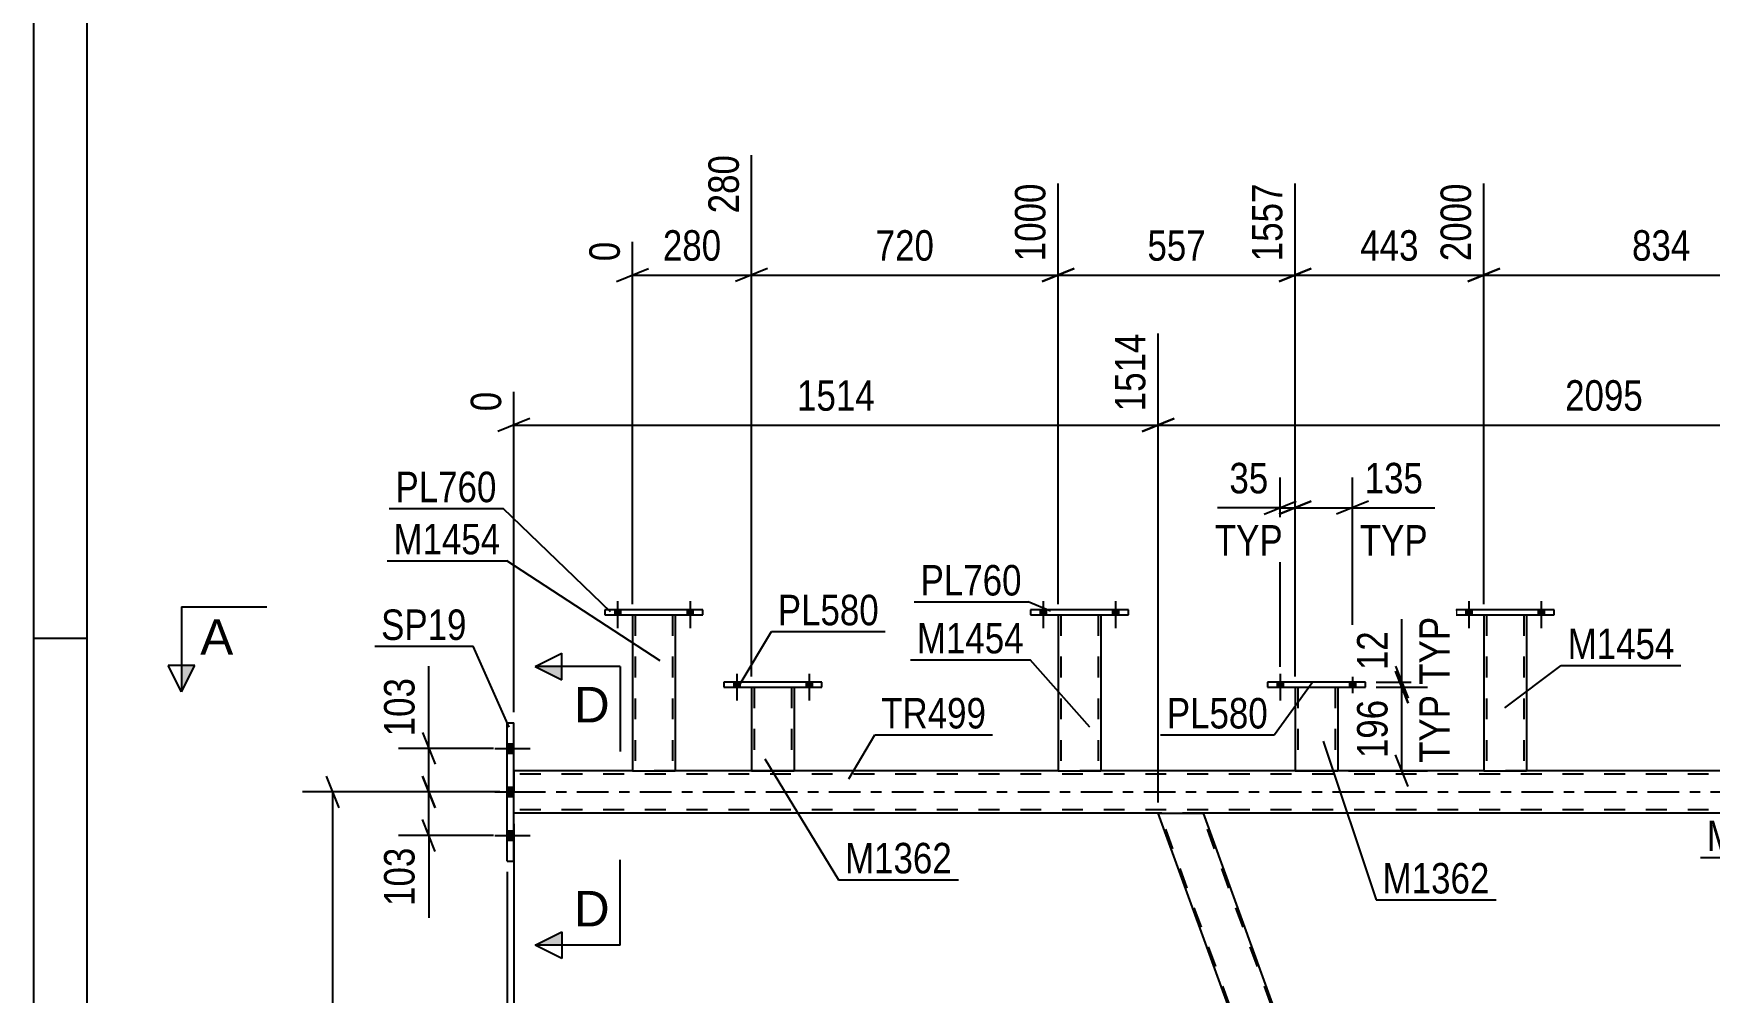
# Model space of a CAD drawing. Header units: millimetres. Extents: x -45 to 796, y -433 to 161.
# Drawn here: x -45.1 to 112.4, y -18.8 to 71.3 of the extents above; entities that cross this region are included whole.
import ezdxf

# ---------------------------------------------------------------- set-up
doc = ezdxf.new("R2010")
doc.units = ezdxf.units.MM
doc.linetypes.add('DXK_LINE_DOT2', pattern=[3.9198, 1.9599, -1.9599])
doc.linetypes.add('DXK_LINE_DOT3', pattern=[5.9187, 2.979, -0.9799, 0.9799, -0.9799])
doc.styles.add('Arial', font='arial.ttf', dxfattribs={"height": 0.2})
doc.styles.add('Arial Narrow', font='ARIALN.TTF', dxfattribs={"height": 0.2})

# ---------------------------------------------------------------- blocks, each defined once
blk = doc.blocks.new('Unknown-814760973-1133')
at = {"color": 5, "linetype": 'Continuous'}
for p, q in [((-45.15, 161.43), (-45.15, -432.57)), ((-40.15, 156.43), (-40.15, -427.57)), ((-40.15, 14.43), (-45.15, 14.43))]:
    blk.add_line(p, q, dxfattribs=at)
blk = doc.blocks.new('Part-814760973-3754 - 3734')
at = {"color": 2, "linetype": 'Continuous'}
for p, q in [((48.55, 17.12), (48.55, 16.64)), ((57.75, 17.12), (48.55, 17.12)), ((48.55, 16.64), (57.75, 16.64)), ((57.75, 16.64), (57.75, 17.12))]:
    blk.add_line(p, q, dxfattribs=at)
blk = doc.blocks.new('Part-814760973-3885 - 3734')
at = {"color": 2, "linetype": 'Continuous'}
for p, q in [((70.82, 10.32), (70.82, 9.84)), ((80.02, 10.32), (70.82, 10.32)), ((70.82, 9.84), (80.02, 9.84)), ((80.02, 9.84), (80.02, 10.32))]:
    blk.add_line(p, q, dxfattribs=at)
blk = doc.blocks.new('Part-814760973-3784 - 3734')
at = {"color": 2, "linetype": 'Continuous'}
for p, q in [((51.15, 16.64), (51.15, 2)), ((55.15, 16.64), (55.15, 2)), ((51.15, 2), (55.15, 2))]:
    blk.add_line(p, q, dxfattribs=at)
at = {"color": 7, "linetype": 'DXK_LINE_DOT2'}
for p, q in [((51.15, 16.64), (55.15, 16.64)), ((51.39, 16.64), (51.39, 2)), ((54.91, 16.64), (54.91, 2)), ((54.85, 2), (54.89, 2)), ((54.85, 2), (54.89, 2)), ((54.89, 2), (54.91, 2)), ((54.89, 2), (54.91, 2))]:
    blk.add_line(p, q, dxfattribs=at)
blk = doc.blocks.new('Bolt-814760973-3864 - 3734')
at = {"linetype": 'Continuous'}
for points in [[(89.47, 16.64), (90.03, 16.64), (90.03, 17.12), (89.47, 17.12)], [(89.47, 16.64), (90.03, 16.64), (90.03, 17.12), (89.47, 17.12)], [(96.27, 16.64), (96.83, 16.64), (96.83, 17.12), (96.27, 17.12)], [(96.27, 16.64), (96.83, 16.64), (96.83, 17.12), (96.27, 17.12)]]:
    blk.add_hatch(color=1, dxfattribs=at).paths.add_polyline_path(points)
at = {"color": 1, "linetype": 'Continuous'}
for p, q in [((89.75, 17.92), (89.75, 15.4)), ((89.75, 17.92), (89.75, 15.4)), ((96.55, 17.92), (96.55, 15.4)), ((96.55, 17.92), (96.55, 15.4)), ((89.47, 17.12), (89.47, 16.64)), ((89.47, 17.12), (89.47, 16.64)), ((90.03, 17.12), (90.03, 16.64)), ((90.03, 17.12), (90.03, 16.64)), ((96.27, 17.12), (96.27, 16.64)), ((96.27, 17.12), (96.27, 16.64)), ((96.83, 17.12), (96.83, 16.64)), ((96.83, 17.12), (96.83, 16.64))]:
    blk.add_line(p, q, dxfattribs=at)
blk = doc.blocks.new('Part-814760973-3880 - 3734')
at = {"color": 2, "linetype": 'Continuous'}
for p, q in [((91.15, 16.64), (91.15, 2)), ((95.15, 16.64), (95.15, 2)), ((91.15, 2), (95.15, 2))]:
    blk.add_line(p, q, dxfattribs=at)
at = {"color": 7, "linetype": 'DXK_LINE_DOT2'}
for p, q in [((91.15, 16.64), (95.15, 16.64)), ((91.39, 16.64), (91.39, 2)), ((94.91, 16.64), (94.91, 2)), ((94.85, 2), (94.89, 2)), ((94.85, 2), (94.89, 2)), ((94.89, 2), (94.91, 2)), ((94.89, 2), (94.91, 2))]:
    blk.add_line(p, q, dxfattribs=at)
blk = doc.blocks.new('Bolt-814760973-3865 - 3734')
at = {"linetype": 'Continuous'}
for points in [[(9.47, 16.64), (10.03, 16.64), (10.03, 17.12), (9.47, 17.12)], [(9.47, 16.64), (10.03, 16.64), (10.03, 17.12), (9.47, 17.12)], [(16.27, 16.64), (16.83, 16.64), (16.83, 17.12), (16.27, 17.12)], [(16.27, 16.64), (16.83, 16.64), (16.83, 17.12), (16.27, 17.12)]]:
    blk.add_hatch(color=1, dxfattribs=at).paths.add_polyline_path(points)
at = {"color": 1, "linetype": 'Continuous'}
for p, q in [((9.75, 17.92), (9.75, 15.4)), ((9.75, 17.92), (9.75, 15.4)), ((16.55, 17.92), (16.55, 15.4)), ((16.55, 17.92), (16.55, 15.4)), ((9.47, 17.12), (9.47, 16.64)), ((9.47, 17.12), (9.47, 16.64)), ((10.03, 17.12), (10.03, 16.64)), ((10.03, 17.12), (10.03, 16.64)), ((16.27, 17.12), (16.27, 16.64)), ((16.27, 17.12), (16.27, 16.64)), ((16.83, 17.12), (16.83, 16.64)), ((16.83, 17.12), (16.83, 16.64))]:
    blk.add_line(p, q, dxfattribs=at)
blk = doc.blocks.new('Bolt-814760973-3972 - 3734')
at = {"linetype": 'Continuous'}
for points in [[(71.74, 9.84), (72.3, 9.84), (72.3, 10.32), (71.74, 10.32)], [(71.74, 9.84), (72.3, 9.84), (72.3, 10.32), (71.74, 10.32)], [(78.54, 9.84), (79.1, 9.84), (79.1, 10.32), (78.54, 10.32)], [(78.54, 9.84), (79.1, 9.84), (79.1, 10.32), (78.54, 10.32)]]:
    blk.add_hatch(color=1, dxfattribs=at).paths.add_polyline_path(points)
at = {"color": 1, "linetype": 'Continuous'}
for p, q in [((72.02, 11.12), (72.02, 8.6)), ((72.02, 11.12), (72.02, 8.6)), ((78.82, 11.12), (78.82, 8.6)), ((78.82, 11.12), (78.82, 8.6)), ((71.74, 10.32), (71.74, 9.84)), ((71.74, 10.32), (71.74, 9.84)), ((72.3, 10.32), (72.3, 9.84)), ((72.3, 10.32), (72.3, 9.84)), ((78.54, 10.32), (78.54, 9.84)), ((78.54, 10.32), (78.54, 9.84)), ((79.1, 10.32), (79.1, 9.84)), ((79.1, 10.32), (79.1, 9.84))]:
    blk.add_line(p, q, dxfattribs=at)
blk = doc.blocks.new('Part-814760973-3988 - 3734')
at = {"color": 2, "linetype": 'Continuous'}
for p, q in [((73.42, 9.84), (73.42, 2)), ((77.42, 9.84), (77.42, 2)), ((73.42, 2), (77.42, 2))]:
    blk.add_line(p, q, dxfattribs=at)
at = {"color": 7, "linetype": 'DXK_LINE_DOT2'}
for p, q in [((73.42, 9.84), (77.42, 9.84)), ((73.66, 9.84), (73.66, 2)), ((77.18, 9.84), (77.18, 2)), ((77.12, 2), (77.16, 2)), ((77.12, 2), (77.16, 2)), ((77.16, 2), (77.18, 2)), ((77.16, 2), (77.18, 2))]:
    blk.add_line(p, q, dxfattribs=at)
blk = doc.blocks.new('Part-814760973-3993 - 3734')
at = {"color": 2, "linetype": 'Continuous'}
for p, q in [((8.55, 17.12), (8.55, 16.64)), ((17.75, 17.12), (8.55, 17.12)), ((8.55, 16.64), (17.75, 16.64)), ((17.75, 16.64), (17.75, 17.12))]:
    blk.add_line(p, q, dxfattribs=at)
blk = doc.blocks.new('Bolt-814760973-3996 - 3734')
at = {"linetype": 'Continuous'}
for points in [[(0, 3.66), (0, 4.54), (-0.64, 4.54), (-0.64, 3.66)], [(0, 3.66), (0, 4.54), (-0.64, 4.54), (-0.64, 3.66)], [(0, 3.66), (0, 4.54), (-0.64, 4.54), (-0.64, 3.66)], [(0, -0.44), (0, 0.44), (-0.64, 0.44), (-0.64, -0.44)], [(0, -0.44), (0, 0.44), (-0.64, 0.44), (-0.64, -0.44)], [(0, -4.54), (0, -3.66), (-0.64, -3.66), (-0.64, -4.54)], [(0, -4.54), (0, -3.66), (-0.64, -3.66), (-0.64, -4.54)], [(0, -4.54), (0, -3.66), (-0.64, -3.66), (-0.64, -4.54)]]:
    blk.add_hatch(color=1, dxfattribs=at).paths.add_polyline_path(points)
at = {"color": 1, "linetype": 'Continuous'}
for p, q in [((-1.8, 4.1), (1.52, 4.1)), ((-1.8, 4.1), (1.52, 4.1)), ((-1.8, 4.1), (1.52, 4.1)), ((-0.64, 4.54), (0, 4.54)), ((-0.64, 4.54), (0, 4.54)), ((-0.64, 4.54), (0, 4.54)), ((-0.64, 3.66), (0, 3.66)), ((-0.64, 3.66), (0, 3.66)), ((-0.64, 3.66), (0, 3.66)), ((-1.8, 0), (1.52, 0)), ((-1.8, 0), (1.52, 0)), ((-0.64, 0.44), (0, 0.44)), ((-0.64, 0.44), (0, 0.44)), ((-0.64, -0.44), (0, -0.44)), ((-0.64, -0.44), (0, -0.44)), ((-1.8, -4.1), (1.52, -4.1)), ((-1.8, -4.1), (1.52, -4.1)), ((-1.8, -4.1), (1.52, -4.1)), ((-0.64, -3.66), (0, -3.66)), ((-0.64, -3.66), (0, -3.66)), ((-0.64, -3.66), (0, -3.66)), ((-0.64, -4.54), (0, -4.54)), ((-0.64, -4.54), (0, -4.54)), ((-0.64, -4.54), (0, -4.54))]:
    blk.add_line(p, q, dxfattribs=at)
blk = doc.blocks.new('Part-814760973-4296 - 3734')
at = {"color": 2, "linetype": 'Continuous'}
for p, q in [((88.55, 17.12), (88.55, 16.64)), ((97.75, 17.12), (88.55, 17.12)), ((88.55, 16.64), (97.75, 16.64)), ((97.75, 16.64), (97.75, 17.12))]:
    blk.add_line(p, q, dxfattribs=at)
blk = doc.blocks.new('Part-814760973-4093 - 3734')
at = {"color": 2, "linetype": 'Continuous'}
for p, q in [((11.15, 2), (0, 2)), ((51.15, 2), (15.15, 2)), ((91.15, 2), (55.15, 2)), ((130.74, 2), (95.15, 2)), ((60.54, -2), (0, -2)), ((144.36, -2), (64.8, -2))]:
    blk.add_line(p, q, dxfattribs=at)
at = {"color": 7, "linetype": 'DXK_LINE_DOT2'}
for p, q in [((0, 2), (0, -2)), ((715.92, 1.68), (0, 1.68)), ((15.15, 2), (11.15, 2)), ((55.15, 2), (51.15, 2)), ((95.15, 2), (91.15, 2)), ((715.92, -1.68), (0, -1.68)), ((64.8, -2), (60.54, -2))]:
    blk.add_line(p, q, dxfattribs=at)
at = {"color": 7, "linetype": 'DXK_LINE_DOT3'}
blk.add_line((0, 0), (715.92, 0), dxfattribs=at)
blk = doc.blocks.new('Part-814760973-4119 - 3734')
at = {"color": 2, "linetype": 'Continuous'}
for p, q in [((107.65, -119.75), (144.36, -2)), ((145.67, -2), (144.36, -2)), ((147.2, -6.2), (145.67, -2)), ((110.76, -123.22), (147.22, -6.25)), ((108.92, -123.22), (107.67, -119.8))]:
    blk.add_line(p, q, dxfattribs=at)
at = {"color": 7, "linetype": 'DXK_LINE_DOT2'}
for p, q in [((107.79, -120.12), (144.61, -2)), ((110.51, -123.22), (147.09, -5.88)), ((147.22, -6.25), (147.2, -6.2)), ((147.22, -6.25), (147.2, -6.2)), ((107.67, -119.8), (107.65, -119.75)), ((108.92, -123.22), (110.76, -123.22))]:
    blk.add_line(p, q, dxfattribs=at)
blk = doc.blocks.new('Part-814760973-4183 - 3734')
at = {"color": 2, "linetype": 'Continuous'}
for p, q in [((104.66, -123.22), (60.54, -2)), ((60.54, -2), (64.8, -2)), ((107.67, -119.8), (64.8, -2))]:
    blk.add_line(p, q, dxfattribs=at)
at = {"color": 7, "linetype": 'DXK_LINE_DOT2'}
for p, q in [((104.83, -123.22), (60.71, -2)), ((108.75, -123.22), (64.63, -2)), ((108.92, -123.22), (107.67, -119.8)), ((104.66, -123.22), (108.92, -123.22))]:
    blk.add_line(p, q, dxfattribs=at)
blk = doc.blocks.new('Bolt-814760973-4284 - 3734')
at = {"linetype": 'Continuous'}
for points in [[(20.66, 9.84), (21.22, 9.84), (21.22, 10.32), (20.66, 10.32)], [(20.66, 9.84), (21.22, 9.84), (21.22, 10.32), (20.66, 10.32)], [(27.46, 9.84), (28.02, 9.84), (28.02, 10.32), (27.46, 10.32)], [(27.46, 9.84), (28.02, 9.84), (28.02, 10.32), (27.46, 10.32)]]:
    blk.add_hatch(color=1, dxfattribs=at).paths.add_polyline_path(points)
at = {"color": 1, "linetype": 'Continuous'}
for p, q in [((20.94, 11.12), (20.94, 8.6)), ((20.94, 11.12), (20.94, 8.6)), ((27.74, 11.12), (27.74, 8.6)), ((27.74, 11.12), (27.74, 8.6)), ((20.66, 10.32), (20.66, 9.84)), ((20.66, 10.32), (20.66, 9.84)), ((21.22, 10.32), (21.22, 9.84)), ((21.22, 10.32), (21.22, 9.84)), ((27.46, 10.32), (27.46, 9.84)), ((27.46, 10.32), (27.46, 9.84)), ((28.02, 10.32), (28.02, 9.84)), ((28.02, 10.32), (28.02, 9.84))]:
    blk.add_line(p, q, dxfattribs=at)
blk = doc.blocks.new('Part-814760973-4289 - 3734')
at = {"color": 2, "linetype": 'Continuous'}
for p, q in [((19.74, 10.32), (19.74, 9.84)), ((28.94, 10.32), (19.74, 10.32)), ((19.74, 9.84), (28.94, 9.84)), ((28.94, 9.84), (28.94, 10.32))]:
    blk.add_line(p, q, dxfattribs=at)
blk = doc.blocks.new('Part-814760973-4294 - 3734')
at = {"color": 2, "linetype": 'Continuous'}
for p, q in [((22.34, 9.84), (22.34, 2)), ((26.34, 9.84), (26.34, 2)), ((22.34, 2), (26.34, 2))]:
    blk.add_line(p, q, dxfattribs=at)
at = {"color": 7, "linetype": 'DXK_LINE_DOT2'}
for p, q in [((22.34, 9.84), (26.34, 9.84)), ((22.58, 9.84), (22.58, 2)), ((26.1, 9.84), (26.1, 2)), ((26.04, 2), (26.08, 2)), ((26.04, 2), (26.08, 2)), ((26.08, 2), (26.1, 2)), ((26.08, 2), (26.1, 2))]:
    blk.add_line(p, q, dxfattribs=at)
blk = doc.blocks.new('Bolt-814760973-4295 - 3734')
at = {"linetype": 'Continuous'}
for points in [[(49.47, 16.64), (50.03, 16.64), (50.03, 17.12), (49.47, 17.12)], [(49.47, 16.64), (50.03, 16.64), (50.03, 17.12), (49.47, 17.12)], [(56.27, 16.64), (56.83, 16.64), (56.83, 17.12), (56.27, 17.12)], [(56.27, 16.64), (56.83, 16.64), (56.83, 17.12), (56.27, 17.12)]]:
    blk.add_hatch(color=1, dxfattribs=at).paths.add_polyline_path(points)
at = {"color": 1, "linetype": 'Continuous'}
for p, q in [((49.75, 17.92), (49.75, 15.4)), ((49.75, 17.92), (49.75, 15.4)), ((56.55, 17.92), (56.55, 15.4)), ((56.55, 17.92), (56.55, 15.4)), ((49.47, 17.12), (49.47, 16.64)), ((49.47, 17.12), (49.47, 16.64)), ((50.03, 17.12), (50.03, 16.64)), ((50.03, 17.12), (50.03, 16.64)), ((56.27, 17.12), (56.27, 16.64)), ((56.27, 17.12), (56.27, 16.64)), ((56.83, 17.12), (56.83, 16.64)), ((56.83, 17.12), (56.83, 16.64))]:
    blk.add_line(p, q, dxfattribs=at)
blk = doc.blocks.new('Part-814760973-4311 - 3734')
at = {"color": 2, "linetype": 'Continuous'}
for p, q in [((-0.64, -6.5), (-0.64, 6.5)), ((-0.64, 6.5), (0, 6.5)), ((0, -6.5), (0, 6.5)), ((-0.64, -6.5), (0, -6.5))]:
    blk.add_line(p, q, dxfattribs=at)
blk = doc.blocks.new('Part-814760973-4353 - 3734')
at = {"color": 2, "linetype": 'Continuous'}
for p, q in [((11.15, 16.64), (11.15, 2)), ((15.15, 16.64), (15.15, 2)), ((11.15, 2), (15.15, 2))]:
    blk.add_line(p, q, dxfattribs=at)
at = {"color": 7, "linetype": 'DXK_LINE_DOT2'}
for p, q in [((11.15, 16.64), (15.15, 16.64)), ((11.39, 16.64), (11.39, 2)), ((14.91, 16.64), (14.91, 2)), ((14.85, 2), (14.89, 2)), ((14.85, 2), (14.89, 2)), ((14.89, 2), (14.91, 2)), ((14.89, 2), (14.91, 2))]:
    blk.add_line(p, q, dxfattribs=at)
blk = doc.blocks.new('StraightDimension-814760973-14114 - 3734')
at = {"color": 7, "linetype": 'Continuous'}
for p, q in [((91.15, 17.64), (91.15, 57.2)), ((124.5, 10.02), (124.5, 57.2)), ((92.65, 49.19), (89.65, 47.99)), ((123, 47.99), (126, 49.19)), ((91.15, 48.59), (124.5, 48.59))]:
    blk.add_line(p, q, dxfattribs=at)
at = {"color": 0, "linetype": 'Continuous'}
blk.add_wipeout([(123.9, 57.8), (119.7, 57.8), (119.7, 49.29), (123.9, 49.29)], dxfattribs=at)
at = {"color": 0}
blk.add_wipeout([(111.17, 49.34), (111.17, 53.54), (104.48, 53.54), (104.48, 49.34)], dxfattribs=at)
at = {"color": 3, "linetype": 'Continuous', "style": 'Arial Narrow'}
blk.add_text('2834', height=2.863, rotation=90.0002, dxfattribs=at).set_placement((123.3, 49.89))
at = {"color": 3, "style": 'Arial Narrow'}
blk.add_text('834', height=2.863, dxfattribs=at).set_placement((105.08, 49.94))
blk = doc.blocks.new('StraightDimension-814760973-14116 - 3734')
at = {"color": 7, "linetype": 'Continuous'}
for p, q in [((51.15, 17.64), (51.15, 57.2)), ((73.42, 10.84), (73.42, 57.2)), ((52.65, 49.19), (49.65, 47.99)), ((71.92, 47.99), (74.92, 49.19)), ((51.15, 48.59), (73.42, 48.59))]:
    blk.add_line(p, q, dxfattribs=at)
at = {"color": 0, "linetype": 'Continuous'}
blk.add_wipeout([(72.82, 57.8), (68.62, 57.8), (68.62, 49.29), (72.82, 49.29)], dxfattribs=at)
at = {"color": 0}
blk.add_wipeout([(65.63, 49.34), (65.63, 53.54), (58.94, 53.54), (58.94, 49.34)], dxfattribs=at)
at = {"color": 3, "linetype": 'Continuous', "style": 'Arial Narrow'}
blk.add_text('1557', height=2.863, rotation=90.0002, dxfattribs=at).set_placement((72.22, 49.89))
at = {"color": 3, "style": 'Arial Narrow'}
blk.add_text('557', height=2.863, dxfattribs=at).set_placement((59.54, 49.94))
blk = doc.blocks.new('StraightDimension-814760973-5872 - 3734')
at = {"color": 7, "linetype": 'Continuous'}
for p, q in [((0, -3), (0, -64.01)), ((45.58, -122.22), (45.58, -58.76)), ((1.5, -61.01), (-1.5, -62.21)), ((44.08, -62.21), (47.08, -61.01)), ((0, -61.61), (45.58, -61.61))]:
    blk.add_line(p, q, dxfattribs=at)
at = {"color": 0}
blk.add_wipeout([(27.04, -60.86), (27.04, -56.66), (18.53, -56.66), (18.53, -60.86)], dxfattribs=at)
at = {"color": 3, "style": 'Arial Narrow'}
blk.add_text('1139', height=2.863, dxfattribs=at).set_placement((19.13, -60.26))
blk = doc.blocks.new('StraightDimension-814760973-14117 - 3734')
at = {"color": 7, "linetype": 'Continuous'}
for p, q in [((22.34, 10.84), (22.34, 59.87)), ((51.15, 17.64), (51.15, 57.2)), ((23.84, 49.19), (20.84, 47.99)), ((49.65, 47.99), (52.65, 49.19)), ((22.34, 48.59), (51.15, 48.59))]:
    blk.add_line(p, q, dxfattribs=at)
at = {"color": 0, "linetype": 'Continuous'}
blk.add_wipeout([(50.55, 57.8), (46.35, 57.8), (46.35, 49.29), (50.55, 49.29)], dxfattribs=at)
at = {"color": 0}
blk.add_wipeout([(40.09, 49.34), (40.09, 53.54), (33.4, 53.54), (33.4, 49.34)], dxfattribs=at)
at = {"color": 3, "linetype": 'Continuous', "style": 'Arial Narrow'}
blk.add_text('1000', height=2.863, rotation=90.0002, dxfattribs=at).set_placement((49.95, 49.89))
at = {"color": 3, "style": 'Arial Narrow'}
blk.add_text('720', height=2.863, dxfattribs=at).set_placement((34, 49.94))
blk = doc.blocks.new('StraightDimension-814760973-15264 - 3734')
at = {"color": 7, "linetype": 'Continuous'}
for p, q in [((73.42, 10.84), (73.42, 29.57)), ((78.82, 11.89), (78.82, 29.57)), ((71.92, 26.12), (74.92, 27.32)), ((80.32, 27.32), (77.32, 26.12)), ((73.42, 26.72), (78.82, 26.72))]:
    blk.add_line(p, q, dxfattribs=at)
at = {"color": 0}
blk.add_wipeout([(86.03, 27.47), (86.03, 31.67), (79.35, 31.67), (79.35, 27.47)], dxfattribs=at)
at = {"color": 0, "linetype": 'Continuous'}
blk.add_wipeout([(86.48, 21.62), (86.48, 25.82), (78.89, 25.82), (78.89, 21.62)], dxfattribs=at)
at = {"color": 7, "linetype": 'Continuous'}
blk.add_line((78.82, 26.72), (86.56, 26.72), dxfattribs=at)
blk.add_line((78.82, 26.72), (86.56, 26.72), dxfattribs=at)
at = {"color": 3, "style": 'Arial Narrow'}
blk.add_text('135', height=2.863, dxfattribs=at).set_placement((79.95, 28.07))
at = {"color": 3, "linetype": 'Continuous', "style": 'Arial Narrow'}
blk.add_text('TYP', height=2.863, dxfattribs=at).set_placement((79.49, 22.22))
blk = doc.blocks.new('StraightDimension-814760973-4985 - 3734')
at = {"color": 7, "linetype": 'Continuous'}
for p, q in [((-16.42, -1.5), (-17.62, 1.5)), ((-1.64, 0), (-19.87, 0)), ((-17.02, -125.86), (-17.02, 0)), ((-17.62, -124.36), (-16.42, -127.36)), ((43.94, -125.86), (-19.87, -125.86))]:
    blk.add_line(p, q, dxfattribs=at)
at = {"color": 0}
blk.add_wipeout([(-17.77, -58.67), (-21.97, -58.67), (-21.97, -67.19), (-17.77, -67.19)], dxfattribs=at)
at = {"color": 3, "style": 'Arial Narrow'}
blk.add_text('3147', height=2.863, rotation=90.0002, dxfattribs=at).set_placement((-18.37, -66.59))
blk = doc.blocks.new('StraightDimension-814760973-5298 - 3734')
at = {"color": 7, "linetype": 'Continuous'}
blk.add_line((-0.64, -7.5), (-0.64, -156.99), dxfattribs=at)
blk = doc.blocks.new('StraightDimension-814760973-5320 - 3734')
at = {"color": 7, "linetype": 'Continuous'}
for p, q in [((60.54, -1), (60.54, 43.1)), ((0, 7.5), (0, 37.62)), ((1.5, 35.09), (-1.5, 33.89)), ((59.04, 33.89), (62.04, 35.09)), ((0, 34.49), (60.54, 34.49))]:
    blk.add_line(p, q, dxfattribs=at)
at = {"color": 0, "linetype": 'Continuous'}
for points in [[(59.94, 43.7), (55.74, 43.7), (55.74, 35.19), (59.94, 35.19)], [(-0.6, 38.22), (-4.8, 38.22), (-4.8, 35.19), (-0.6, 35.19)]]:
    blk.add_wipeout(points, dxfattribs=at)
at = {"color": 0}
blk.add_wipeout([(34.53, 35.24), (34.53, 39.44), (26.01, 39.44), (26.01, 35.24)], dxfattribs=at)
at = {"color": 3, "linetype": 'Continuous', "style": 'Arial Narrow'}
for s, height, p in [('1514', 2.863, (59.34, 35.79)), ('0', 2.86, (-1.2, 35.79))]:
    blk.add_text(s, height=height, rotation=90.0002, dxfattribs=at).set_placement(p)
at = {"color": 3, "style": 'Arial Narrow'}
blk.add_text('1514', height=2.863, dxfattribs=at).set_placement((26.61, 35.84))
blk = doc.blocks.new('StraightDimension-814760973-5592 - 3734')
at = {"color": 7, "linetype": 'Continuous'}
for p, q in [((60.54, -1), (60.54, 43.1)), ((144.36, -1), (144.36, 43.1)), ((62.04, 35.09), (59.04, 33.89)), ((142.86, 33.89), (145.86, 35.09)), ((60.54, 34.49), (144.36, 34.49))]:
    blk.add_line(p, q, dxfattribs=at)
at = {"color": 0, "linetype": 'Continuous'}
blk.add_wipeout([(143.76, 43.7), (139.56, 43.7), (139.56, 35.19), (143.76, 35.19)], dxfattribs=at)
at = {"color": 0}
blk.add_wipeout([(106.7, 35.24), (106.7, 39.44), (98.19, 39.44), (98.19, 35.24)], dxfattribs=at)
at = {"color": 3, "linetype": 'Continuous', "style": 'Arial Narrow'}
blk.add_text('3609', height=2.863, rotation=90.0002, dxfattribs=at).set_placement((143.16, 35.79))
at = {"color": 3, "style": 'Arial Narrow'}
blk.add_text('2095', height=2.863, dxfattribs=at).set_placement((98.79, 35.84))
blk = doc.blocks.new('StraightDimension-814760973-5662 - 3734')
at = {"color": 7, "linetype": 'Continuous'}
for p, q in [((-8.59, 5.6), (-7.39, 2.6)), ((-1.93, 4.1), (-10.84, 4.1)), ((-7.99, 0), (-7.99, 4.1)), ((-1.32, 0), (-10.84, 0)), ((-7.39, -1.5), (-8.59, 1.5))]:
    blk.add_line(p, q, dxfattribs=at)
at = {"color": 0}
blk.add_wipeout([(-8.74, 11.31), (-12.94, 11.31), (-12.94, 4.62), (-8.74, 4.62)], dxfattribs=at)
at = {"color": 7, "linetype": 'Continuous'}
blk.add_line((-7.99, 4.1), (-7.99, 11.83), dxfattribs=at)
blk.add_line((-7.99, 4.1), (-7.99, 11.83), dxfattribs=at)
at = {"color": 3, "style": 'Arial Narrow'}
blk.add_text('103', height=2.863, rotation=90.0002, dxfattribs=at).set_placement((-9.34, 5.23))
blk = doc.blocks.new('StraightDimension-814760973-5672 - 3734')
at = {"color": 7, "linetype": 'Continuous'}
for p, q in [((-1.32, 0), (-10.84, 0)), ((-8.59, 1.5), (-7.39, -1.5)), ((-7.99, -4.1), (-7.99, 0)), ((-7.39, -5.6), (-8.59, -2.6)), ((-1.93, -4.1), (-10.84, -4.1))]:
    blk.add_line(p, q, dxfattribs=at)
at = {"color": 0}
blk.add_wipeout([(-8.74, -4.63), (-12.94, -4.63), (-12.94, -11.31), (-8.74, -11.31)], dxfattribs=at)
at = {"color": 7, "linetype": 'Continuous'}
blk.add_line((-7.99, -4.1), (-7.99, -11.83), dxfattribs=at)
blk.add_line((-7.99, -4.1), (-7.99, -11.83), dxfattribs=at)
at = {"color": 3, "style": 'Arial Narrow'}
blk.add_text('103', height=2.863, rotation=90.0002, dxfattribs=at).set_placement((-9.34, -10.71))
blk = doc.blocks.new('StraightDimension-814760973-14115 - 3734')
at = {"color": 7, "linetype": 'Continuous'}
for p, q in [((73.42, 10.84), (73.42, 57.2)), ((91.15, 17.64), (91.15, 57.2)), ((74.92, 49.19), (71.92, 47.99)), ((89.65, 47.99), (92.65, 49.19)), ((73.42, 48.59), (91.15, 48.59))]:
    blk.add_line(p, q, dxfattribs=at)
at = {"color": 0}
blk.add_wipeout([(85.63, 49.34), (85.63, 53.54), (78.94, 53.54), (78.94, 49.34)], dxfattribs=at)
at = {"color": 3, "style": 'Arial Narrow'}
blk.add_text('443', height=2.863, dxfattribs=at).set_placement((79.54, 49.94))
at = {"color": 0, "linetype": 'Continuous'}
blk.add_wipeout([(90.55, 57.8), (86.35, 57.8), (86.35, 49.29), (90.55, 49.29)], dxfattribs=at)
at = {"color": 3, "linetype": 'Continuous', "style": 'Arial Narrow'}
blk.add_text('2000', height=2.863, rotation=90.0002, dxfattribs=at).set_placement((89.95, 49.89))
blk = doc.blocks.new('StraightDimension-814760973-14118 - 3734')
at = {"color": 7, "linetype": 'Continuous'}
for p, q in [((22.34, 10.84), (22.34, 59.87)), ((11.15, 17.64), (11.15, 51.71)), ((9.65, 47.99), (12.65, 49.19)), ((23.84, 49.19), (20.84, 47.99)), ((11.15, 48.59), (22.34, 48.59))]:
    blk.add_line(p, q, dxfattribs=at)
at = {"color": 0, "linetype": 'Continuous'}
blk.add_wipeout([(10.55, 52.31), (6.35, 52.31), (6.35, 49.29), (10.55, 49.29)], dxfattribs=at)
at = {"color": 0}
blk.add_wipeout([(20.09, 49.34), (20.09, 53.54), (13.4, 53.54), (13.4, 49.34)], dxfattribs=at)
at = {"color": 3, "style": 'Arial Narrow'}
blk.add_text('280', height=2.863, dxfattribs=at).set_placement((14, 49.94))
at = {"color": 3, "linetype": 'Continuous', "style": 'Arial Narrow'}
blk.add_text('0', height=2.86, rotation=90.0002, dxfattribs=at).set_placement((9.95, 49.89))
at = {"color": 0, "linetype": 'Continuous'}
blk.add_wipeout([(21.74, 60.47), (17.54, 60.47), (17.54, 53.79), (21.74, 53.79)], dxfattribs=at)
at = {"color": 3, "linetype": 'Continuous', "style": 'Arial Narrow'}
blk.add_text('280', height=2.863, rotation=90.0002, dxfattribs=at).set_placement((21.14, 54.39))
blk = doc.blocks.new('StraightDimension-814760973-15265 - 3734')
at = {"color": 7, "linetype": 'Continuous'}
for p, q in [((72.02, 11.76), (72.02, 29.57)), ((73.42, 10.84), (73.42, 29.57)), ((70.52, 26.12), (73.52, 27.32)), ((74.92, 27.32), (71.92, 26.12)), ((72.02, 26.72), (73.42, 26.72))]:
    blk.add_line(p, q, dxfattribs=at)
at = {"color": 0}
blk.add_wipeout([(71.5, 27.47), (71.5, 31.67), (66.64, 31.67), (66.64, 27.47)], dxfattribs=at)
at = {"color": 0, "linetype": 'Continuous'}
blk.add_wipeout([(72.86, 21.62), (72.86, 25.82), (65.27, 25.82), (65.27, 21.62)], dxfattribs=at)
at = {"color": 7, "linetype": 'Continuous'}
blk.add_line((72.02, 26.72), (66.11, 26.72), dxfattribs=at)
blk.add_line((72.02, 26.72), (66.11, 26.72), dxfattribs=at)
at = {"color": 3, "style": 'Arial Narrow'}
blk.add_text('35', height=2.863, dxfattribs=at).set_placement((67.24, 28.07))
at = {"color": 3, "linetype": 'Continuous', "style": 'Arial Narrow'}
blk.add_text('TYP', height=2.863, dxfattribs=at).set_placement((65.87, 22.22))
blk = doc.blocks.new('StraightDimension-814760973-15306 - 3734')
at = {"color": 7, "linetype": 'Continuous'}
for p, q in [((82.85, 11.82), (84.05, 8.82)), ((84.05, 8.34), (82.85, 11.34)), ((81.02, 10.32), (85.85, 10.32)), ((81.02, 9.84), (85.85, 9.84)), ((83.45, 9.84), (83.45, 10.32))]:
    blk.add_line(p, q, dxfattribs=at)
at = {"color": 0, "linetype": 'Continuous'}
blk.add_wipeout([(88.55, 17.07), (84.35, 17.07), (84.35, 9.48), (88.55, 9.48)], dxfattribs=at)
at = {"color": 0}
blk.add_wipeout([(82.7, 15.7), (78.5, 15.7), (78.5, 10.85), (82.7, 10.85)], dxfattribs=at)
at = {"color": 7, "linetype": 'Continuous'}
blk.add_line((83.45, 10.32), (83.45, 16.23), dxfattribs=at)
blk.add_line((83.45, 10.32), (83.45, 16.23), dxfattribs=at)
at = {"color": 3, "linetype": 'Continuous', "style": 'Arial Narrow'}
blk.add_text('TYP', height=2.863, rotation=90.0002, dxfattribs=at).set_placement((87.95, 10.08))
at = {"color": 3, "style": 'Arial Narrow'}
blk.add_text('12', height=2.863, rotation=90.0002, dxfattribs=at).set_placement((82.1, 11.45))
blk = doc.blocks.new('StraightDimension-814760973-15307 - 3734')
at = {"color": 7, "linetype": 'Continuous'}
for p, q in [((82.85, 11.34), (84.05, 8.34)), ((81.02, 9.84), (85.85, 9.84)), ((83.45, 2), (83.45, 9.84)), ((84.05, 0.5), (82.85, 3.5)), ((78.42, 2), (85.85, 2))]:
    blk.add_line(p, q, dxfattribs=at)
at = {"color": 0, "linetype": 'Continuous'}
blk.add_wipeout([(88.55, 9.72), (84.35, 9.72), (84.35, 2.13), (88.55, 2.13)], dxfattribs=at)
at = {"color": 0}
blk.add_wipeout([(82.7, 9.26), (78.5, 9.26), (78.5, 2.58), (82.7, 2.58)], dxfattribs=at)
at = {"color": 3, "style": 'Arial Narrow'}
blk.add_text('196', height=2.863, rotation=90.0002, dxfattribs=at).set_placement((82.1, 3.18))
at = {"color": 3, "linetype": 'Continuous', "style": 'Arial Narrow'}
blk.add_text('TYP', height=2.863, rotation=90.0002, dxfattribs=at).set_placement((87.95, 2.73))
blk = doc.blocks.new('Mark-814760973-3750 - 3734')
at = {"color": 0}
blk.add_wipeout([(47.72, 18.47), (47.72, 21.47), (38.22, 21.47), (38.22, 18.47)], dxfattribs=at)
blk.add_wipeout([(47.72, 18.47), (47.72, 21.47), (38.22, 21.47), (38.22, 18.47)], dxfattribs=at)
at = {"color": 30, "linetype": 'Continuous'}
for p in [(37.62, 17.87), (50.43, 17)]:
    blk.add_line(p, (48.32, 17.87), dxfattribs=at)
at = {"color": 3, "style": 'Arial Narrow'}
blk.add_text('PL760', height=2.863, dxfattribs=at).set_placement((38.22, 18.47))
blk = doc.blocks.new('Mark-814760973-3780 - 3734')
at = {"color": 0}
blk.add_wipeout([(47.92, 13.03), (47.92, 16.03), (37.87, 16.03), (37.87, 13.03)], dxfattribs=at)
blk.add_wipeout([(47.92, 13.03), (47.92, 16.03), (37.87, 16.03), (37.87, 13.03)], dxfattribs=at)
at = {"color": 30, "linetype": 'Continuous'}
for p in [(37.27, 12.43), (54.13, 6.08)]:
    blk.add_line(p, (48.52, 12.43), dxfattribs=at)
at = {"color": 3, "style": 'Arial Narrow'}
blk.add_text('M1454', height=2.863, dxfattribs=at).set_placement((37.87, 13.03))
blk = doc.blocks.new('Mark-814760973-3881 - 3734')
at = {"color": 0}
blk.add_wipeout([(70.87, 5.97), (70.87, 8.97), (61.36, 8.97), (61.36, 5.97)], dxfattribs=at)
blk.add_wipeout([(70.87, 5.97), (70.87, 8.97), (61.36, 8.97), (61.36, 5.97)], dxfattribs=at)
at = {"color": 30, "linetype": 'Continuous'}
for p in [(75.02, 10.26), (60.76, 5.37)]:
    blk.add_line(p, (71.47, 5.37), dxfattribs=at)
at = {"color": 3, "style": 'Arial Narrow'}
blk.add_text('PL580', height=2.863, dxfattribs=at).set_placement((61.36, 5.97))
blk = doc.blocks.new('Mark-814760973-3876 - 3734')
at = {"color": 0}
blk.add_wipeout([(109.08, 12.49), (109.08, 15.49), (99.03, 15.49), (99.03, 12.49)], dxfattribs=at)
blk.add_wipeout([(109.08, 12.49), (109.08, 15.49), (99.03, 15.49), (99.03, 12.49)], dxfattribs=at)
at = {"color": 30, "linetype": 'Continuous'}
for p, q in [((93.14, 7.91), (98.43, 11.89)), ((98.43, 11.89), (109.68, 11.89))]:
    blk.add_line(p, q, dxfattribs=at)
at = {"color": 3, "style": 'Arial Narrow'}
blk.add_text('M1454', height=2.863, dxfattribs=at).set_placement((99.03, 12.49))
blk = doc.blocks.new('SectionMark-814760973-5911 - 3734')
at = {"linetype": 'Continuous'}
for points in [[(4.5, 11.79), (4.5, 10.54), (2, 11.79)], [(4.5, -13.14), (4.5, -14.39), (2, -14.39)]]:
    blk.add_hatch(color=6, dxfattribs=at).paths.add_polyline_path(points)
at = {"color": 6, "linetype": 'Continuous'}
for p, q in [((2, 11.79), (4.5, 13.04)), ((4.5, 10.54), (4.5, 13.04)), ((10, 11.79), (2, 11.79)), ((2, 11.79), (4.5, 10.54)), ((10, 11.79), (10, 3.79)), ((10, -14.39), (10, -6.39)), ((2, -14.39), (4.5, -13.14)), ((4.5, -13.14), (4.5, -15.64)), ((10, -14.39), (2, -14.39)), ((4.5, -15.64), (2, -14.39))]:
    blk.add_line(p, q, dxfattribs=at)
at = {"color": 0, "linetype": 'Continuous'}
for points in [[(9, 6.54), (9, 10.04), (5.63, 10.04), (5.63, 6.54)], [(9, -12.64), (9, -9.14), (5.63, -9.14), (5.63, -12.64)]]:
    blk.add_wipeout(points, dxfattribs=at)
at = {"color": 3, "linetype": 'Continuous', "style": 'Arial'}
for p in [(5.63, 6.54), (5.63, -12.64)]:
    blk.add_text('D', height=3.34, dxfattribs=at).set_placement(p)
blk = doc.blocks.new('Mark-814760973-3974 - 3734')
at = {"color": 0}
blk.add_wipeout([(122.16, -5.56), (122.16, -2.56), (112.11, -2.56), (112.11, -5.56)], dxfattribs=at)
blk.add_wipeout([(122.16, -5.56), (122.16, -2.56), (112.11, -2.56), (112.11, -5.56)], dxfattribs=at)
at = {"color": 30, "linetype": 'Continuous'}
for p in [(126.93, 3.27), (111.51, -6.16)]:
    blk.add_line(p, (122.76, -6.16), dxfattribs=at)
at = {"color": 3, "style": 'Arial Narrow'}
blk.add_text('M1450', height=2.863, dxfattribs=at).set_placement((112.11, -5.56))
blk = doc.blocks.new('Mark-814760973-3984 - 3734')
at = {"color": 0}
blk.add_wipeout([(91.7, -9.54), (91.7, -6.54), (81.64, -6.54), (81.64, -9.54)], dxfattribs=at)
blk.add_wipeout([(91.7, -9.54), (91.7, -6.54), (81.64, -6.54), (81.64, -9.54)], dxfattribs=at)
at = {"color": 30, "linetype": 'Continuous'}
for p, q in [((76.04, 4.77), (81.04, -10.14)), ((81.04, -10.14), (92.3, -10.14))]:
    blk.add_line(p, q, dxfattribs=at)
at = {"color": 3, "style": 'Arial Narrow'}
blk.add_text('M1362', height=2.863, dxfattribs=at).set_placement((81.64, -9.54))
blk = doc.blocks.new('Mark-814760973-3989 - 3734')
at = {"color": 0}
blk.add_wipeout([(-1.62, 27.24), (-1.62, 30.24), (-11.13, 30.24), (-11.13, 27.24)], dxfattribs=at)
blk.add_wipeout([(-1.62, 27.24), (-1.62, 30.24), (-11.13, 30.24), (-11.13, 27.24)], dxfattribs=at)
at = {"color": 30, "linetype": 'Continuous'}
for p in [(-11.73, 26.64), (9.08, 16.94)]:
    blk.add_line(p, (-1.02, 26.64), dxfattribs=at)
at = {"color": 3, "style": 'Arial Narrow'}
blk.add_text('PL760', height=2.863, dxfattribs=at).set_placement((-11.13, 27.24))
blk = doc.blocks.new('Mark-814760973-4307 - 3734')
at = {"color": 0}
blk.add_wipeout([(-4.44, 14.29), (-4.44, 17.29), (-12.48, 17.29), (-12.48, 14.29)], dxfattribs=at)
blk.add_wipeout([(-4.44, 14.29), (-4.44, 17.29), (-12.48, 17.29), (-12.48, 14.29)], dxfattribs=at)
at = {"color": 30, "linetype": 'Continuous'}
for p in [(-13.08, 13.69), (-0.45, 6.09)]:
    blk.add_line(p, (-3.84, 13.69), dxfattribs=at)
at = {"color": 3, "style": 'Arial Narrow'}
blk.add_text('SP19', height=2.863, dxfattribs=at).set_placement((-12.48, 14.29))
blk = doc.blocks.new('Mark-814760973-4285 - 3734')
at = {"color": 0}
blk.add_wipeout([(34.3, 15.67), (34.3, 18.67), (24.8, 18.67), (24.8, 15.67)], dxfattribs=at)
blk.add_wipeout([(34.3, 15.67), (34.3, 18.67), (24.8, 18.67), (24.8, 15.67)], dxfattribs=at)
at = {"color": 30, "linetype": 'Continuous'}
for p, q in [((21.25, 10.15), (24.2, 15.07)), ((24.2, 15.07), (34.9, 15.07))]:
    blk.add_line(p, q, dxfattribs=at)
at = {"color": 3, "style": 'Arial Narrow'}
blk.add_text('PL580', height=2.863, dxfattribs=at).set_placement((24.8, 15.67))
blk = doc.blocks.new('Mark-814760973-4089 - 3734')
at = {"color": 0}
blk.add_wipeout([(44.38, 5.97), (44.38, 8.97), (34.52, 8.97), (34.52, 5.97)], dxfattribs=at)
blk.add_wipeout([(44.38, 5.97), (44.38, 8.97), (34.52, 8.97), (34.52, 5.97)], dxfattribs=at)
at = {"color": 30, "linetype": 'Continuous'}
for p, q in [((31.47, 1.25), (33.92, 5.37)), ((33.92, 5.37), (44.98, 5.37))]:
    blk.add_line(p, q, dxfattribs=at)
at = {"color": 3, "style": 'Arial Narrow'}
blk.add_text('TR499', height=2.863, dxfattribs=at).set_placement((34.52, 5.97))
blk = doc.blocks.new('Mark-814760973-4290 - 3734')
at = {"color": 0}
blk.add_wipeout([(41.17, -7.65), (41.17, -4.65), (31.12, -4.65), (31.12, -7.65)], dxfattribs=at)
blk.add_wipeout([(41.17, -7.65), (41.17, -4.65), (31.12, -4.65), (31.12, -7.65)], dxfattribs=at)
at = {"color": 30, "linetype": 'Continuous'}
for p, q in [((23.57, 3.11), (30.52, -8.25)), ((30.52, -8.25), (41.77, -8.25))]:
    blk.add_line(p, q, dxfattribs=at)
at = {"color": 3, "style": 'Arial Narrow'}
blk.add_text('M1362', height=2.863, dxfattribs=at).set_placement((31.12, -7.65))
blk = doc.blocks.new('Mark-814760973-4349 - 3734')
at = {"color": 0}
blk.add_wipeout([(-1.26, 22.34), (-1.26, 25.34), (-11.32, 25.34), (-11.32, 22.34)], dxfattribs=at)
blk.add_wipeout([(-1.26, 22.34), (-1.26, 25.34), (-11.32, 25.34), (-11.32, 22.34)], dxfattribs=at)
at = {"color": 30, "linetype": 'Continuous'}
for p in [(-11.92, 21.74), (13.76, 12.33)]:
    blk.add_line(p, (-0.66, 21.74), dxfattribs=at)
at = {"color": 3, "style": 'Arial Narrow'}
blk.add_text('M1454', height=2.863, dxfattribs=at).set_placement((-11.32, 22.34))
blk = doc.blocks.new('SectionMark-814760973-5915 - 3734')
at = {"linetype": 'Continuous'}
blk.add_hatch(color=6, dxfattribs=at).paths.add_polyline_path([(-31.23, 11.9), (-29.98, 11.9), (-31.23, 9.4)])
at = {"color": 6, "linetype": 'Continuous'}
for p, q in [((-31.23, 17.4), (-23.23, 17.4)), ((-31.23, 17.4), (-31.23, 9.4)), ((-31.23, 9.4), (-32.48, 11.9)), ((-29.98, 11.9), (-32.48, 11.9)), ((-31.23, 9.4), (-29.98, 11.9))]:
    blk.add_line(p, q, dxfattribs=at)
at = {"color": 0, "linetype": 'Continuous'}
blk.add_wipeout([(-26.37, 12.9), (-26.37, 16.4), (-29.48, 16.4), (-29.48, 12.9)], dxfattribs=at)
at = {"color": 3, "linetype": 'Continuous', "style": 'Arial'}
blk.add_text('A', height=3.34, dxfattribs=at).set_placement((-29.48, 12.9))

msp = doc.modelspace()

# ---------------------------------------------------------------- block references
for name in ['Unknown-814760973-1133', 'Bolt-814760973-3865 - 3734', 'Bolt-814760973-4295 - 3734', 'Bolt-814760973-3864 - 3734', 'Part-814760973-3993 - 3734', 'Part-814760973-4353 - 3734', 'Part-814760973-3754 - 3734', 'Part-814760973-3784 - 3734', 'Part-814760973-4296 - 3734', 'Part-814760973-3880 - 3734', 'Bolt-814760973-4284 - 3734', 'Bolt-814760973-3972 - 3734', 'Part-814760973-4289 - 3734', 'Part-814760973-4294 - 3734', 'Part-814760973-3885 - 3734', 'Part-814760973-3988 - 3734', 'Part-814760973-4311 - 3734', 'Bolt-814760973-3996 - 3734', 'Part-814760973-4093 - 3734', 'Part-814760973-4183 - 3734', 'Part-814760973-4119 - 3734']:
    msp.add_blockref(name, (0, 0))

# ---------------------------------------------------------------- next in the draw order: block references
for name in ['StraightDimension-814760973-14116 - 3734', 'StraightDimension-814760973-14114 - 3734', 'StraightDimension-814760973-5872 - 3734']:
    msp.add_blockref(name, (0, 0))

# ---------------------------------------------------------------- next in the draw order: block references
for name in ['StraightDimension-814760973-14117 - 3734', 'StraightDimension-814760973-15264 - 3734', 'StraightDimension-814760973-4985 - 3734']:
    msp.add_blockref(name, (0, 0))

# ---------------------------------------------------------------- next in the draw order: block references
for name in ['StraightDimension-814760973-5320 - 3734', 'StraightDimension-814760973-5298 - 3734']:
    msp.add_blockref(name, (0, 0))

# ---------------------------------------------------------------- next in the draw order: block references
for name in ['StraightDimension-814760973-14118 - 3734', 'StraightDimension-814760973-5592 - 3734', 'Mark-814760973-3750 - 3734', 'Mark-814760973-3780 - 3734', 'StraightDimension-814760973-5662 - 3734']:
    msp.add_blockref(name, (0, 0))

# ---------------------------------------------------------------- next in the draw order: block references
for name in ['StraightDimension-814760973-14115 - 3734', 'Mark-814760973-3989 - 3734', 'Mark-814760973-4285 - 3734', 'SectionMark-814760973-5911 - 3734', 'Mark-814760973-4089 - 3734', 'Mark-814760973-3974 - 3734', 'StraightDimension-814760973-5672 - 3734']:
    msp.add_blockref(name, (0, 0))

# ---------------------------------------------------------------- next in the draw order: block references
for name in ['StraightDimension-814760973-15265 - 3734', 'Mark-814760973-4307 - 3734', 'StraightDimension-814760973-15306 - 3734', 'Mark-814760973-3876 - 3734', 'Mark-814760973-4290 - 3734']:
    msp.add_blockref(name, (0, 0))

# ---------------------------------------------------------------- next in the draw order: block references
for name in ['Mark-814760973-4349 - 3734', 'StraightDimension-814760973-15307 - 3734', 'Mark-814760973-3881 - 3734']:
    msp.add_blockref(name, (0, 0))

# ---------------------------------------------------------------- next in the draw order: block references
for name in ['SectionMark-814760973-5915 - 3734', 'Mark-814760973-3984 - 3734']:
    msp.add_blockref(name, (0, 0))

doc.saveas('drawing.dxf')
